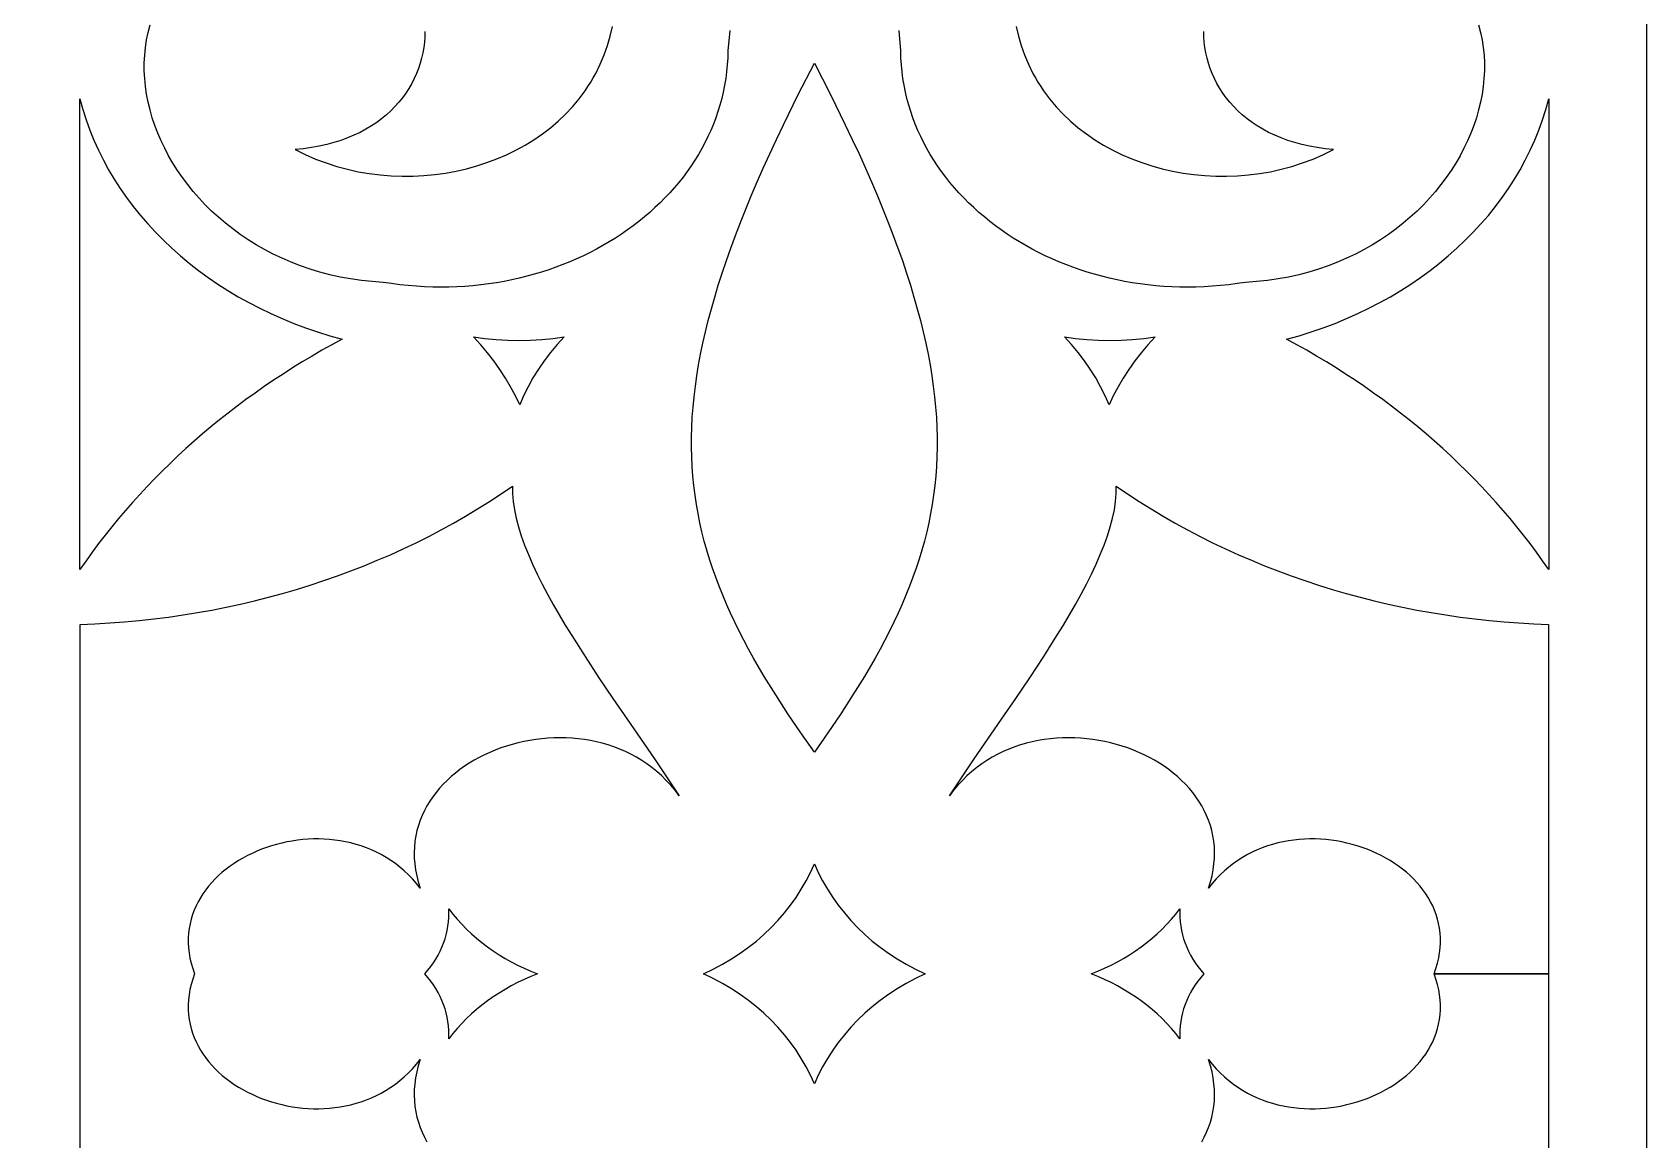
# Model space of a CAD drawing. Extents: x 1336 to 2036, y -730 to 370.
# Drawn here: x 1908.3 to 1990.7, y -490.3 to -433.8 of the extents above; entities that cross this region are included whole.
import ezdxf

# ---------------------------------------------------------------- set-up
doc = ezdxf.new("R2010")
doc.units = 0
doc.layers.add('LAYER_1', color=18, linetype='CONTINUOUS')
doc.layers.add('LAYER_2', color=4, linetype='CONTINUOUS')

msp = doc.modelspace()

# ---------------------------------------------------------------- linework, layer by layer
at = {"layer": 'LAYER_1'}
for points in [[(1943.905, -433.718), (1943.817, -434.758), (1943.807, -435.115), (1943.785, -435.469), (1943.751, -435.82), (1943.706, -436.168), (1943.649, -436.512), (1943.58, -436.853), (1943.501, -437.19), (1943.41, -437.524), (1943.308, -437.853), (1943.196, -438.179), (1943.073, -438.501), (1942.94, -438.818), (1942.797, -439.131), (1942.643, -439.44), (1942.48, -439.744), (1942.307, -440.044), (1942.125, -440.339), (1941.934, -440.629), (1941.733, -440.913), (1941.524, -441.193), (1941.306, -441.467), (1941.079, -441.736), (1940.844, -442), (1940.601, -442.258), (1940.35, -442.51), (1940.091, -442.756), (1939.824, -442.996), (1939.55, -443.23), (1939.269, -443.458), (1938.98, -443.679), (1938.685, -443.894), (1938.383, -444.103), (1938.074, -444.305), (1937.759, -444.499), (1937.437, -444.687), (1937.11, -444.868), (1936.777, -445.042), (1936.438, -445.208), (1936.093, -445.367), (1935.744, -445.518), (1935.389, -445.662), (1935.029, -445.798), (1934.665, -445.925), (1934.295, -446.045), (1933.922, -446.157), (1933.544, -446.26), (1933.162, -446.355), (1932.777, -446.442), (1932.387, -446.52), (1931.994, -446.589), (1931.598, -446.649), (1931.198, -446.7), (1930.796, -446.742), (1930.391, -446.775), (1929.983, -446.798), (1929.573, -446.812), (1929.16, -446.817), (1928.745, -446.811), (1928.329, -446.796), (1927.911, -446.771), (1927.491, -446.736), (1927.07, -446.69), (1926.647, -446.634), (1926.224, -446.568), (1925.658, -446.53), (1925.102, -446.472), (1924.556, -446.394), (1924.021, -446.297), (1923.498, -446.181), (1922.985, -446.047), (1922.484, -445.895), (1921.995, -445.727), (1921.518, -445.542), (1921.053, -445.342), (1920.6, -445.126), (1920.161, -444.896), (1919.734, -444.652), (1919.32, -444.395), (1918.92, -444.125), (1918.534, -443.843), (1918.162, -443.549), (1917.804, -443.244), (1917.46, -442.929), (1917.132, -442.605), (1916.818, -442.271), (1916.519, -441.928), (1916.236, -441.578), (1915.969, -441.22), (1915.718, -440.856), (1915.483, -440.485), (1915.264, -440.108), (1915.063, -439.727), (1914.878, -439.341), (1914.711, -438.952), (1914.561, -438.559), (1914.429, -438.163), (1914.314, -437.766), (1914.219, -437.367), (1914.141, -436.967), (1914.083, -436.567), (1914.043, -436.168), (1914.023, -435.769), (1914.022, -435.372), (1914.041, -434.977), (1914.08, -434.584), (1914.139, -434.196), (1914.219, -433.81), (1914.319, -433.43)], [(1928.345, -433.758), (1928.34, -434.033), (1928.32, -434.307), (1928.287, -434.58), (1928.241, -434.852), (1928.18, -435.121), (1928.106, -435.388), (1928.018, -435.652), (1927.917, -435.913), (1927.801, -436.17), (1927.672, -436.422), (1927.529, -436.669), (1927.372, -436.911), (1927.202, -437.146), (1927.017, -437.375), (1926.818, -437.597), (1926.606, -437.812), (1926.379, -438.019), (1926.138, -438.217), (1925.884, -438.406), (1925.615, -438.585), (1925.332, -438.755), (1925.035, -438.914), (1924.724, -439.062), (1924.398, -439.199), (1924.059, -439.323), (1923.705, -439.435), (1923.337, -439.534), (1922.954, -439.62), (1922.557, -439.691), (1922.146, -439.748), (1921.721, -439.791), (1922.239, -440.046), (1922.766, -440.274), (1923.302, -440.476), (1923.845, -440.65), (1924.393, -440.798), (1924.946, -440.92), (1925.503, -441.017), (1926.061, -441.087), (1926.621, -441.133), (1927.181, -441.153), (1927.739, -441.149), (1928.295, -441.121), (1928.848, -441.068), (1929.395, -440.992), (1929.937, -440.892), (1930.471, -440.77), (1930.997, -440.624), (1931.513, -440.456), (1932.018, -440.266), (1932.512, -440.054), (1932.992, -439.82), (1933.458, -439.565), (1933.908, -439.288), (1934.342, -438.992), (1934.758, -438.674), (1935.154, -438.337), (1935.531, -437.98), (1935.886, -437.603), (1936.055, -437.407), (1936.218, -437.207), (1936.376, -437.002), (1936.527, -436.792), (1936.672, -436.578), (1936.81, -436.359), (1936.942, -436.135), (1937.068, -435.907), (1937.296, -435.434), (1937.496, -434.957), (1937.666, -434.478), (1937.807, -433.995), (1937.919, -433.511)], [(1982.136, -433.43), (1982.237, -433.81), (1982.317, -434.196), (1982.376, -434.584), (1982.415, -434.977), (1982.434, -435.372), (1982.433, -435.769), (1982.413, -436.168), (1982.373, -436.567), (1982.314, -436.967), (1982.237, -437.367), (1982.141, -437.766), (1982.027, -438.163), (1981.895, -438.559), (1981.745, -438.952), (1981.578, -439.341), (1981.393, -439.727), (1981.191, -440.108), (1980.973, -440.485), (1980.738, -440.856), (1980.487, -441.22), (1980.219, -441.578), (1979.936, -441.928), (1979.638, -442.271), (1979.324, -442.605), (1978.995, -442.929), (1978.652, -443.244), (1978.294, -443.549), (1977.922, -443.843), (1977.535, -444.125), (1977.135, -444.395), (1976.722, -444.652), (1976.295, -444.896), (1975.855, -445.126), (1975.403, -445.342), (1974.938, -445.542), (1974.461, -445.727), (1973.971, -445.895), (1973.47, -446.047), (1972.958, -446.181), (1972.434, -446.297), (1971.899, -446.394), (1971.354, -446.472), (1970.798, -446.53), (1970.232, -446.568), (1969.808, -446.634), (1969.386, -446.69), (1968.965, -446.736), (1968.545, -446.771), (1968.127, -446.796), (1967.71, -446.811), (1967.296, -446.817), (1966.883, -446.812), (1966.473, -446.798), (1966.065, -446.775), (1965.66, -446.742), (1965.257, -446.7), (1964.858, -446.649), (1964.461, -446.589), (1964.069, -446.52), (1963.679, -446.442), (1963.293, -446.355), (1962.912, -446.26), (1962.534, -446.157), (1962.16, -446.045), (1961.791, -445.925), (1961.426, -445.798), (1961.067, -445.662), (1960.712, -445.518), (1960.362, -445.367), (1960.018, -445.208), (1959.679, -445.042), (1959.346, -444.868), (1959.018, -444.687), (1958.697, -444.499), (1958.382, -444.305), (1958.073, -444.103), (1957.771, -443.894), (1957.475, -443.679), (1957.187, -443.458), (1956.906, -443.23), (1956.631, -442.996), (1956.365, -442.756), (1956.106, -442.51), (1955.855, -442.258), (1955.611, -442), (1955.376, -441.736), (1955.15, -441.467), (1954.932, -441.193), (1954.722, -440.913), (1954.522, -440.629), (1954.33, -440.339), (1954.148, -440.044), (1953.976, -439.744), (1953.812, -439.44), (1953.659, -439.131), (1953.516, -438.818), (1953.383, -438.501), (1953.26, -438.179), (1953.147, -437.853), (1953.046, -437.524), (1952.955, -437.19), (1952.875, -436.853), (1952.807, -436.512), (1952.75, -436.168), (1952.704, -435.82), (1952.67, -435.469), (1952.649, -435.115), (1952.639, -434.758), (1952.551, -433.718)], [(1958.536, -433.511), (1958.649, -433.995), (1958.79, -434.478), (1958.96, -434.957), (1959.159, -435.434), (1959.388, -435.907), (1959.513, -436.135), (1959.645, -436.359), (1959.784, -436.578), (1959.929, -436.792), (1960.08, -437.002), (1960.237, -437.207), (1960.57, -437.603), (1960.925, -437.98), (1961.301, -438.337), (1961.698, -438.674), (1962.114, -438.992), (1962.547, -439.288), (1962.998, -439.565), (1963.464, -439.82), (1963.944, -440.054), (1964.438, -440.266), (1964.943, -440.456), (1965.459, -440.624), (1965.985, -440.77), (1966.519, -440.892), (1967.061, -440.992), (1967.608, -441.068), (1968.16, -441.121), (1968.716, -441.149), (1969.275, -441.153), (1969.834, -441.133), (1970.394, -441.087), (1970.953, -441.017), (1971.51, -440.92), (1972.063, -440.798), (1972.611, -440.65), (1973.154, -440.476), (1973.689, -440.274), (1974.217, -440.046), (1974.735, -439.791), (1974.309, -439.748), (1973.898, -439.691), (1973.501, -439.62), (1973.119, -439.534), (1972.751, -439.435), (1972.397, -439.323), (1972.057, -439.199), (1971.732, -439.062), (1971.421, -438.914), (1971.124, -438.755), (1970.841, -438.585), (1970.572, -438.406), (1970.317, -438.217), (1970.077, -438.019), (1969.85, -437.812), (1969.637, -437.597), (1969.439, -437.375), (1969.254, -437.146), (1969.083, -436.911), (1968.926, -436.669), (1968.783, -436.422), (1968.654, -436.17), (1968.539, -435.913), (1968.437, -435.652), (1968.349, -435.388), (1968.275, -435.121), (1968.215, -434.852), (1968.168, -434.58), (1968.135, -434.307), (1968.116, -434.033), (1968.11, -433.758)], [(1910.742, -499.698), (1910.741, -481.861), (1910.742, -464.025), (1911.5, -463.995), (1912.256, -463.952), (1913.01, -463.895), (1913.762, -463.826), (1914.51, -463.745), (1915.256, -463.65), (1915.998, -463.543), (1916.736, -463.424), (1917.471, -463.291), (1918.202, -463.147), (1918.929, -462.99), (1919.652, -462.821), (1920.369, -462.639), (1921.082, -462.446), (1921.79, -462.24), (1922.492, -462.022), (1923.189, -461.793), (1923.88, -461.551), (1924.566, -461.298), (1925.245, -461.033), (1925.917, -460.756), (1926.583, -460.468), (1927.242, -460.169), (1927.894, -459.857), (1928.539, -459.535), (1929.176, -459.201), (1929.805, -458.856), (1930.426, -458.5), (1931.039, -458.133), (1931.643, -457.755), (1932.239, -457.366), (1932.826, -456.966), (1932.82, -457.156), (1932.822, -457.351), (1932.833, -457.55), (1932.851, -457.753), (1932.912, -458.171), (1933.002, -458.603), (1933.12, -459.05), (1933.265, -459.509), (1933.435, -459.981), (1933.629, -460.463), (1933.844, -460.955), (1934.08, -461.457), (1934.335, -461.966), (1934.608, -462.482), (1934.896, -463.005), (1935.198, -463.532), (1935.514, -464.063), (1935.84, -464.598), (1936.521, -465.672), (1937.227, -466.747), (1937.948, -467.815), (1938.67, -468.867), (1940.069, -470.895), (1940.722, -471.855), (1941.327, -472.768), (1941.118, -472.493), (1940.899, -472.232), (1940.671, -471.986), (1940.435, -471.754), (1940.191, -471.536), (1939.939, -471.332), (1939.68, -471.142), (1939.414, -470.964), (1939.142, -470.801), (1938.864, -470.65), (1938.581, -470.513), (1938.293, -470.388), (1938, -470.276), (1937.704, -470.176), (1937.404, -470.089), (1937.101, -470.014), (1936.796, -469.951), (1936.488, -469.9), (1936.179, -469.861), (1935.869, -469.833), (1935.558, -469.816), (1935.247, -469.81), (1934.936, -469.816), (1934.625, -469.832), (1934.316, -469.859), (1934.009, -469.897), (1933.703, -469.945), (1933.4, -470.003), (1933.1, -470.071), (1932.804, -470.149), (1932.512, -470.237), (1932.224, -470.334), (1931.94, -470.441), (1931.663, -470.557), (1931.39, -470.682), (1931.125, -470.815), (1930.866, -470.958), (1930.614, -471.109), (1930.369, -471.268), (1930.133, -471.435), (1929.906, -471.611), (1929.687, -471.794), (1929.478, -471.986), (1929.279, -472.184), (1929.09, -472.39), (1928.913, -472.604), (1928.746, -472.824), (1928.592, -473.051), (1928.449, -473.285), (1928.32, -473.525), (1928.203, -473.772), (1928.1, -474.025), (1928.012, -474.285), (1927.938, -474.55), (1927.879, -474.82), (1927.836, -475.097), (1927.808, -475.378), (1927.797, -475.665), (1927.803, -475.957), (1927.826, -476.254), (1927.867, -476.556), (1927.927, -476.862), (1928.005, -477.172), (1928.102, -477.487), (1927.91, -477.246), (1927.71, -477.018), (1927.502, -476.803), (1927.288, -476.601), (1927.066, -476.412), (1926.838, -476.235), (1926.604, -476.071), (1926.365, -475.919), (1926.12, -475.778), (1925.871, -475.65), (1925.617, -475.533), (1925.36, -475.428), (1925.099, -475.335), (1924.835, -475.252), (1924.568, -475.181), (1924.299, -475.121), (1924.028, -475.071), (1923.755, -475.032), (1923.481, -475.003), (1923.207, -474.985), (1922.932, -474.976), (1922.658, -474.978), (1922.384, -474.989), (1922.111, -475.01), (1921.839, -475.041), (1921.569, -475.081), (1921.301, -475.129), (1921.036, -475.187), (1920.774, -475.254), (1920.515, -475.329), (1920.26, -475.413), (1920.008, -475.505), (1919.762, -475.605), (1919.52, -475.713), (1919.284, -475.829), (1919.054, -475.953), (1918.83, -476.084), (1918.612, -476.222), (1918.401, -476.368), (1918.198, -476.52), (1918.003, -476.68), (1917.816, -476.846), (1917.637, -477.018), (1917.467, -477.197), (1917.307, -477.383), (1917.157, -477.574), (1917.016, -477.771), (1916.887, -477.974), (1916.768, -478.182), (1916.661, -478.396), (1916.566, -478.615), (1916.483, -478.839), (1916.413, -479.067), (1916.355, -479.301), (1916.312, -479.539), (1916.282, -479.782), (1916.266, -480.028), (1916.265, -480.279), (1916.279, -480.534), (1916.308, -480.793), (1916.354, -481.055), (1916.415, -481.32), (1916.494, -481.589), (1916.589, -481.861), (1916.494, -482.133), (1916.415, -482.402), (1916.354, -482.668), (1916.308, -482.93), (1916.279, -483.188), (1916.265, -483.443), (1916.266, -483.694), (1916.282, -483.941), (1916.312, -484.183), (1916.355, -484.422), (1916.413, -484.655), (1916.483, -484.884), (1916.566, -485.108), (1916.661, -485.327), (1916.768, -485.541), (1916.887, -485.749), (1917.016, -485.952), (1917.157, -486.149), (1917.307, -486.34), (1917.467, -486.525), (1917.637, -486.704), (1917.816, -486.877), (1918.003, -487.043), (1918.198, -487.202), (1918.401, -487.355), (1918.612, -487.501), (1918.83, -487.639), (1919.054, -487.77), (1919.284, -487.894), (1919.52, -488.01), (1919.762, -488.118), (1920.008, -488.218), (1920.26, -488.31), (1920.515, -488.393), (1920.774, -488.469), (1921.036, -488.535), (1921.301, -488.593), (1921.569, -488.642), (1921.839, -488.682), (1922.111, -488.712), (1922.384, -488.733), (1922.658, -488.744), (1922.932, -488.746), (1923.207, -488.738), (1923.481, -488.719), (1923.755, -488.691), (1924.028, -488.652), (1924.299, -488.602), (1924.568, -488.541), (1924.835, -488.47), (1925.099, -488.388), (1925.36, -488.294), (1925.617, -488.189), (1925.871, -488.073), (1926.12, -487.944), (1926.365, -487.804), (1926.604, -487.652), (1926.838, -487.487), (1927.066, -487.311), (1927.288, -487.121), (1927.502, -486.919), (1927.71, -486.704), (1927.91, -486.476), (1928.102, -486.235), (1928.005, -486.55), (1927.927, -486.861), (1927.867, -487.167), (1927.826, -487.468), (1927.803, -487.765), (1927.797, -488.057), (1927.808, -488.344), (1927.836, -488.626), (1927.879, -488.902), (1927.938, -489.173), (1928.012, -489.438), (1928.1, -489.697), (1928.203, -489.95), (1928.32, -490.197), (1928.449, -490.438)], [(1968.006, -490.438), (1968.136, -490.197), (1968.252, -489.95), (1968.355, -489.697), (1968.444, -489.438), (1968.518, -489.173), (1968.577, -488.902), (1968.62, -488.626), (1968.648, -488.344), (1968.659, -488.057), (1968.653, -487.765), (1968.629, -487.468), (1968.588, -487.167), (1968.529, -486.861), (1968.451, -486.55), (1968.353, -486.235), (1968.545, -486.476), (1968.745, -486.704), (1968.953, -486.919), (1969.168, -487.121), (1969.39, -487.311), (1969.618, -487.487), (1969.851, -487.652), (1970.091, -487.804), (1970.335, -487.944), (1970.585, -488.073), (1970.838, -488.189), (1971.096, -488.294), (1971.357, -488.388), (1971.621, -488.47), (1971.888, -488.542), (1972.157, -488.602), (1972.428, -488.652), (1972.701, -488.691), (1972.974, -488.719), (1973.249, -488.738), (1973.523, -488.746), (1973.798, -488.745), (1974.072, -488.733), (1974.345, -488.712), (1974.616, -488.682), (1974.886, -488.642), (1975.154, -488.593), (1975.42, -488.536), (1975.682, -488.469), (1975.941, -488.394), (1976.196, -488.31), (1976.447, -488.218), (1976.694, -488.118), (1976.935, -488.01), (1977.171, -487.894), (1977.402, -487.771), (1977.626, -487.64), (1977.844, -487.502), (1978.054, -487.356), (1978.257, -487.204), (1978.453, -487.044), (1978.64, -486.878), (1978.819, -486.706), (1978.988, -486.527), (1979.149, -486.342), (1979.299, -486.151), (1979.439, -485.954), (1979.569, -485.751), (1979.687, -485.543), (1979.794, -485.329), (1979.89, -485.111), (1979.973, -484.887), (1980.043, -484.658), (1980.1, -484.425), (1980.144, -484.187), (1980.174, -483.944), (1980.19, -483.698), (1980.191, -483.447), (1980.177, -483.192), (1980.147, -482.934), (1980.102, -482.672), (1980.04, -482.407), (1979.962, -482.138), (1979.866, -481.866), (1985.714, -481.868), (1985.714, -499.698)]]:
    msp.add_lwpolyline(points, dxfattribs=at)
for points in [[(1948.228, -435.376), (1949.049, -436.978), (1949.809, -438.522), (1950.166, -439.273), (1950.509, -440.011), (1950.836, -440.735), (1951.149, -441.446), (1951.447, -442.145), (1951.73, -442.832), (1951.999, -443.506), (1952.254, -444.169), (1952.494, -444.821), (1952.72, -445.461), (1952.932, -446.091), (1953.131, -446.711), (1953.315, -447.321), (1953.485, -447.92), (1953.642, -448.511), (1953.786, -449.092), (1953.915, -449.665), (1954.032, -450.229), (1954.135, -450.785), (1954.225, -451.334), (1954.302, -451.875), (1954.367, -452.408), (1954.418, -452.935), (1954.456, -453.456), (1954.482, -453.97), (1954.496, -454.478), (1954.497, -454.981), (1954.486, -455.479), (1954.462, -455.971), (1954.426, -456.459), (1954.379, -456.943), (1954.319, -457.423), (1954.248, -457.899), (1954.164, -458.372), (1954.07, -458.842), (1953.963, -459.309), (1953.846, -459.774), (1953.717, -460.237), (1953.577, -460.698), (1953.426, -461.158), (1953.263, -461.617), (1953.09, -462.074), (1952.906, -462.532), (1952.712, -462.989), (1952.506, -463.447), (1952.291, -463.905), (1952.065, -464.364), (1951.828, -464.824), (1951.582, -465.286), (1951.325, -465.749), (1950.782, -466.683), (1950.2, -467.627), (1949.58, -468.586), (1948.922, -469.56), (1948.228, -470.553), (1947.533, -469.56), (1946.876, -468.586), (1946.255, -467.627), (1945.673, -466.683), (1945.13, -465.749), (1944.874, -465.286), (1944.627, -464.824), (1944.391, -464.364), (1944.165, -463.905), (1943.949, -463.447), (1943.744, -462.989), (1943.549, -462.532), (1943.366, -462.074), (1943.192, -461.617), (1943.03, -461.158), (1942.879, -460.698), (1942.739, -460.237), (1942.61, -459.774), (1942.492, -459.309), (1942.386, -458.842), (1942.291, -458.372), (1942.208, -457.899), (1942.137, -457.423), (1942.077, -456.943), (1942.029, -456.459), (1941.994, -455.971), (1941.97, -455.479), (1941.959, -454.981), (1941.96, -454.478), (1941.973, -453.97), (1941.999, -453.456), (1942.038, -452.935), (1942.089, -452.408), (1942.153, -451.875), (1942.23, -451.334), (1942.32, -450.785), (1942.424, -450.229), (1942.54, -449.665), (1942.67, -449.092), (1942.813, -448.511), (1942.97, -447.92), (1943.141, -447.321), (1943.325, -446.711), (1943.523, -446.091), (1943.735, -445.461), (1943.961, -444.821), (1944.202, -444.169), (1944.456, -443.506), (1944.725, -442.832), (1945.009, -442.145), (1945.307, -441.446), (1945.619, -440.735), (1945.947, -440.011), (1946.289, -439.273), (1946.647, -438.522), (1947.407, -436.978)], [(1910.735, -437.21), (1910.883, -437.747), (1911.052, -438.278), (1911.242, -438.802), (1911.452, -439.318), (1911.682, -439.827), (1911.932, -440.328), (1912.201, -440.821), (1912.488, -441.305), (1912.794, -441.78), (1913.118, -442.245), (1913.46, -442.701), (1913.819, -443.148), (1914.195, -443.583), (1914.588, -444.009), (1914.998, -444.423), (1915.423, -444.826), (1915.864, -445.217), (1916.32, -445.597), (1916.792, -445.964), (1917.277, -446.318), (1917.778, -446.66), (1918.292, -446.988), (1918.819, -447.303), (1919.36, -447.603), (1919.914, -447.89), (1920.48, -448.162), (1921.058, -448.419), (1921.648, -448.66), (1922.249, -448.886), (1922.862, -449.096), (1923.485, -449.29), (1924.119, -449.467), (1923.602, -449.749), (1923.091, -450.036), (1922.585, -450.33), (1922.086, -450.63), (1921.592, -450.935), (1921.104, -451.247), (1920.622, -451.565), (1920.146, -451.888), (1919.676, -452.217), (1919.213, -452.552), (1918.756, -452.892), (1918.305, -453.238), (1917.861, -453.589), (1917.423, -453.946), (1916.992, -454.308), (1916.567, -454.676), (1916.149, -455.048), (1915.738, -455.426), (1915.334, -455.809), (1914.937, -456.197), (1914.547, -456.59), (1914.164, -456.988), (1913.788, -457.391), (1913.419, -457.798), (1913.058, -458.21), (1912.704, -458.627), (1912.357, -459.049), (1912.018, -459.475), (1911.686, -459.905), (1911.363, -460.34), (1911.046, -460.779), (1910.738, -461.222)], [(1985.718, -461.222), (1985.409, -460.779), (1985.093, -460.34), (1984.769, -459.905), (1984.438, -459.475), (1984.099, -459.049), (1983.752, -458.627), (1983.398, -458.21), (1983.037, -457.798), (1982.668, -457.391), (1982.292, -456.988), (1981.909, -456.59), (1981.519, -456.197), (1981.121, -455.809), (1980.717, -455.426), (1980.306, -455.048), (1979.888, -454.676), (1979.464, -454.308), (1979.033, -453.946), (1978.595, -453.589), (1978.151, -453.238), (1977.7, -452.892), (1977.243, -452.552), (1976.779, -452.217), (1976.309, -451.888), (1975.834, -451.565), (1975.352, -451.247), (1974.864, -450.935), (1974.37, -450.63), (1973.87, -450.33), (1973.365, -450.036), (1972.853, -449.749), (1972.336, -449.467), (1972.97, -449.29), (1973.594, -449.096), (1974.206, -448.886), (1974.808, -448.66), (1975.398, -448.419), (1975.976, -448.162), (1976.542, -447.89), (1977.096, -447.603), (1977.637, -447.303), (1978.164, -446.988), (1978.678, -446.66), (1979.178, -446.318), (1979.664, -445.964), (1980.135, -445.597), (1980.592, -445.217), (1981.033, -444.826), (1981.458, -444.423), (1981.867, -444.009), (1982.26, -443.583), (1982.637, -443.148), (1982.996, -442.701), (1983.338, -442.245), (1983.662, -441.78), (1983.968, -441.305), (1984.255, -440.821), (1984.524, -440.328), (1984.773, -439.827), (1985.003, -439.318), (1985.213, -438.802), (1985.403, -438.278), (1985.573, -437.747), (1985.721, -437.21)], [(1935.464, -449.353), (1935.099, -449.748), (1934.756, -450.156), (1934.436, -450.575), (1934.138, -451.005), (1933.864, -451.446), (1933.613, -451.897), (1933.387, -452.357), (1933.185, -452.826), (1932.965, -452.359), (1932.724, -451.901), (1932.461, -451.451), (1932.176, -451.011), (1931.871, -450.581), (1931.545, -450.16), (1931.198, -449.751), (1930.832, -449.353), (1931.408, -449.431), (1931.986, -449.486), (1932.567, -449.52), (1933.148, -449.531), (1933.729, -449.52), (1934.31, -449.486), (1934.888, -449.431)], [(1965.623, -449.353), (1965.257, -449.751), (1964.911, -450.16), (1964.585, -450.581), (1964.279, -451.011), (1963.995, -451.451), (1963.732, -451.901), (1963.49, -452.359), (1963.271, -452.826), (1963.069, -452.357), (1962.842, -451.897), (1962.592, -451.446), (1962.317, -451.005), (1962.02, -450.575), (1961.699, -450.156), (1961.357, -449.748), (1960.992, -449.353), (1961.567, -449.431), (1962.146, -449.486), (1962.726, -449.52), (1963.308, -449.531), (1963.889, -449.52), (1964.469, -449.486), (1965.048, -449.431)], [(1963.629, -456.966), (1964.216, -457.366), (1964.812, -457.755), (1965.417, -458.133), (1966.03, -458.5), (1966.651, -458.856), (1967.28, -459.201), (1967.917, -459.535), (1968.562, -459.857), (1969.214, -460.169), (1969.873, -460.468), (1970.538, -460.756), (1971.211, -461.033), (1971.89, -461.298), (1972.575, -461.551), (1973.266, -461.793), (1973.963, -462.022), (1974.666, -462.24), (1975.374, -462.446), (1976.086, -462.639), (1976.804, -462.821), (1977.527, -462.99), (1978.253, -463.147), (1978.984, -463.291), (1979.719, -463.424), (1980.458, -463.543), (1981.2, -463.65), (1981.945, -463.745), (1982.694, -463.826), (1983.445, -463.895), (1984.199, -463.952), (1984.956, -463.995), (1985.714, -464.025), (1985.714, -481.855), (1979.866, -481.856), (1979.962, -481.584), (1980.04, -481.316), (1980.102, -481.05), (1980.147, -480.788), (1980.177, -480.53), (1980.191, -480.276), (1980.19, -480.025), (1980.174, -479.778), (1980.144, -479.536), (1980.1, -479.298), (1980.043, -479.064), (1979.973, -478.836), (1979.89, -478.612), (1979.794, -478.393), (1979.687, -478.18), (1979.569, -477.971), (1979.439, -477.769), (1979.299, -477.572), (1979.149, -477.381), (1978.988, -477.196), (1978.819, -477.017), (1978.64, -476.844), (1978.453, -476.678), (1978.257, -476.519), (1978.054, -476.366), (1977.844, -476.221), (1977.626, -476.083), (1977.402, -475.952), (1977.171, -475.828), (1976.935, -475.712), (1976.694, -475.604), (1976.447, -475.504), (1976.196, -475.412), (1975.941, -475.329), (1975.682, -475.253), (1975.42, -475.187), (1975.154, -475.129), (1974.886, -475.08), (1974.616, -475.041), (1974.345, -475.01), (1974.072, -474.989), (1973.798, -474.978), (1973.523, -474.976), (1973.249, -474.985), (1972.974, -475.003), (1972.701, -475.032), (1972.428, -475.071), (1972.157, -475.121), (1971.888, -475.181), (1971.621, -475.252), (1971.357, -475.335), (1971.096, -475.428), (1970.838, -475.533), (1970.585, -475.65), (1970.335, -475.778), (1970.091, -475.919), (1969.851, -476.071), (1969.618, -476.235), (1969.39, -476.412), (1969.168, -476.601), (1968.953, -476.803), (1968.745, -477.018), (1968.545, -477.246), (1968.353, -477.487), (1968.451, -477.172), (1968.529, -476.862), (1968.588, -476.556), (1968.629, -476.254), (1968.653, -475.957), (1968.659, -475.665), (1968.648, -475.378), (1968.62, -475.097), (1968.577, -474.82), (1968.518, -474.55), (1968.444, -474.285), (1968.355, -474.025), (1968.252, -473.772), (1968.136, -473.525), (1968.006, -473.285), (1967.864, -473.051), (1967.71, -472.824), (1967.543, -472.604), (1967.365, -472.39), (1967.177, -472.184), (1966.978, -471.986), (1966.769, -471.794), (1966.55, -471.611), (1966.322, -471.435), (1966.086, -471.268), (1965.842, -471.109), (1965.59, -470.958), (1965.331, -470.815), (1965.065, -470.682), (1964.793, -470.557), (1964.515, -470.441), (1964.232, -470.334), (1963.944, -470.237), (1963.652, -470.149), (1963.355, -470.071), (1963.055, -470.003), (1962.752, -469.945), (1962.447, -469.897), (1962.14, -469.859), (1961.83, -469.832), (1961.52, -469.816), (1961.209, -469.81), (1960.898, -469.816), (1960.587, -469.833), (1960.277, -469.861), (1959.967, -469.9), (1959.66, -469.951), (1959.355, -470.014), (1959.052, -470.089), (1958.752, -470.176), (1958.455, -470.276), (1958.163, -470.388), (1957.875, -470.513), (1957.592, -470.65), (1957.314, -470.801), (1957.042, -470.964), (1956.776, -471.142), (1956.517, -471.332), (1956.265, -471.536), (1956.02, -471.754), (1955.784, -471.986), (1955.557, -472.232), (1955.338, -472.493), (1955.129, -472.768), (1955.734, -471.855), (1956.386, -470.895), (1957.786, -468.867), (1958.508, -467.815), (1959.228, -466.747), (1959.935, -465.672), (1960.615, -464.598), (1960.942, -464.063), (1961.257, -463.532), (1961.56, -463.005), (1961.848, -462.482), (1962.12, -461.966), (1962.375, -461.457), (1962.611, -460.955), (1962.827, -460.463), (1963.021, -459.981), (1963.191, -459.509), (1963.336, -459.05), (1963.454, -458.603), (1963.544, -458.171), (1963.604, -457.753), (1963.623, -457.55), (1963.633, -457.351), (1963.636, -457.156)], [(1948.228, -476.239), (1948.429, -476.683), (1948.652, -477.118), (1948.897, -477.543), (1949.164, -477.958), (1949.451, -478.361), (1949.759, -478.752), (1950.087, -479.131), (1950.435, -479.497), (1950.802, -479.848), (1951.188, -480.185), (1951.593, -480.506), (1952.016, -480.812), (1952.457, -481.101), (1952.916, -481.373), (1953.392, -481.626), (1953.884, -481.861), (1953.392, -482.096), (1952.916, -482.35), (1952.457, -482.622), (1952.016, -482.911), (1951.593, -483.216), (1951.188, -483.538), (1950.802, -483.875), (1950.435, -484.226), (1950.087, -484.591), (1949.759, -484.97), (1949.451, -485.361), (1949.164, -485.765), (1948.897, -486.179), (1948.652, -486.604), (1948.429, -487.039), (1948.228, -487.483), (1948.027, -487.039), (1947.803, -486.604), (1947.558, -486.179), (1947.292, -485.765), (1947.005, -485.361), (1946.697, -484.97), (1946.369, -484.591), (1946.021, -484.226), (1945.654, -483.875), (1945.268, -483.538), (1944.863, -483.216), (1944.44, -482.911), (1943.998, -482.622), (1943.54, -482.35), (1943.064, -482.096), (1942.572, -481.861), (1943.064, -481.626), (1943.54, -481.373), (1943.998, -481.101), (1944.44, -480.812), (1944.863, -480.506), (1945.268, -480.185), (1945.654, -479.848), (1946.021, -479.497), (1946.369, -479.131), (1946.697, -478.752), (1947.005, -478.361), (1947.292, -477.958), (1947.558, -477.543), (1947.803, -477.118), (1948.027, -476.683)], [(1929.562, -478.541), (1929.771, -478.811), (1929.992, -479.073), (1930.224, -479.328), (1930.467, -479.575), (1930.72, -479.814), (1930.983, -480.045), (1931.256, -480.268), (1931.539, -480.482), (1931.83, -480.687), (1932.131, -480.883), (1932.44, -481.07), (1932.757, -481.248), (1933.082, -481.416), (1933.415, -481.575), (1933.755, -481.723), (1934.103, -481.861), (1933.755, -482), (1933.415, -482.148), (1933.082, -482.306), (1932.757, -482.474), (1932.44, -482.652), (1932.131, -482.839), (1931.83, -483.035), (1931.539, -483.241), (1931.256, -483.455), (1930.983, -483.677), (1930.72, -483.908), (1930.467, -484.147), (1930.224, -484.394), (1929.992, -484.649), (1929.771, -484.912), (1929.562, -485.181), (1929.569, -484.958), (1929.565, -484.735), (1929.55, -484.513), (1929.523, -484.293), (1929.484, -484.074), (1929.434, -483.857), (1929.374, -483.643), (1929.302, -483.431), (1929.219, -483.222), (1929.126, -483.016), (1929.022, -482.813), (1928.907, -482.614), (1928.782, -482.419), (1928.647, -482.229), (1928.502, -482.042), (1928.347, -481.861), (1928.502, -481.68), (1928.647, -481.494), (1928.782, -481.303), (1928.907, -481.108), (1929.022, -480.909), (1929.126, -480.707), (1929.219, -480.501), (1929.302, -480.292), (1929.374, -480.08), (1929.434, -479.865), (1929.484, -479.648), (1929.523, -479.43), (1929.55, -479.209), (1929.565, -478.988), (1929.569, -478.765)], [(1966.894, -478.541), (1966.886, -478.765), (1966.89, -478.988), (1966.906, -479.209), (1966.933, -479.43), (1966.972, -479.648), (1967.021, -479.865), (1967.082, -480.08), (1967.154, -480.292), (1967.236, -480.501), (1967.33, -480.707), (1967.434, -480.909), (1967.548, -481.108), (1967.673, -481.303), (1967.808, -481.494), (1967.954, -481.68), (1968.109, -481.861), (1967.954, -482.042), (1967.808, -482.229), (1967.673, -482.419), (1967.548, -482.614), (1967.434, -482.813), (1967.33, -483.016), (1967.236, -483.222), (1967.154, -483.431), (1967.082, -483.643), (1967.021, -483.857), (1966.972, -484.074), (1966.933, -484.293), (1966.906, -484.513), (1966.89, -484.735), (1966.886, -484.958), (1966.894, -485.181), (1966.684, -484.912), (1966.463, -484.649), (1966.231, -484.394), (1965.989, -484.147), (1965.735, -483.908), (1965.472, -483.677), (1965.199, -483.455), (1964.917, -483.241), (1964.625, -483.035), (1964.325, -482.839), (1964.016, -482.652), (1963.699, -482.474), (1963.373, -482.306), (1963.04, -482.148), (1962.7, -482), (1962.353, -481.861), (1962.7, -481.723), (1963.04, -481.575), (1963.373, -481.416), (1963.699, -481.248), (1964.016, -481.07), (1964.325, -480.883), (1964.625, -480.687), (1964.917, -480.482), (1965.199, -480.268), (1965.472, -480.045), (1965.735, -479.814), (1965.989, -479.575), (1966.231, -479.328), (1966.463, -479.073), (1966.684, -478.811)]]:
    msp.add_lwpolyline(points, close=True, dxfattribs=at)
at = {"layer": 'LAYER_2'}
msp.add_lwpolyline([(1990.721, -684.831), (1990.721, 325.155), (1380.735, 325.155), (1380.735, -684.831)], close=True, dxfattribs=at)

doc.saveas('drawing.dxf')
